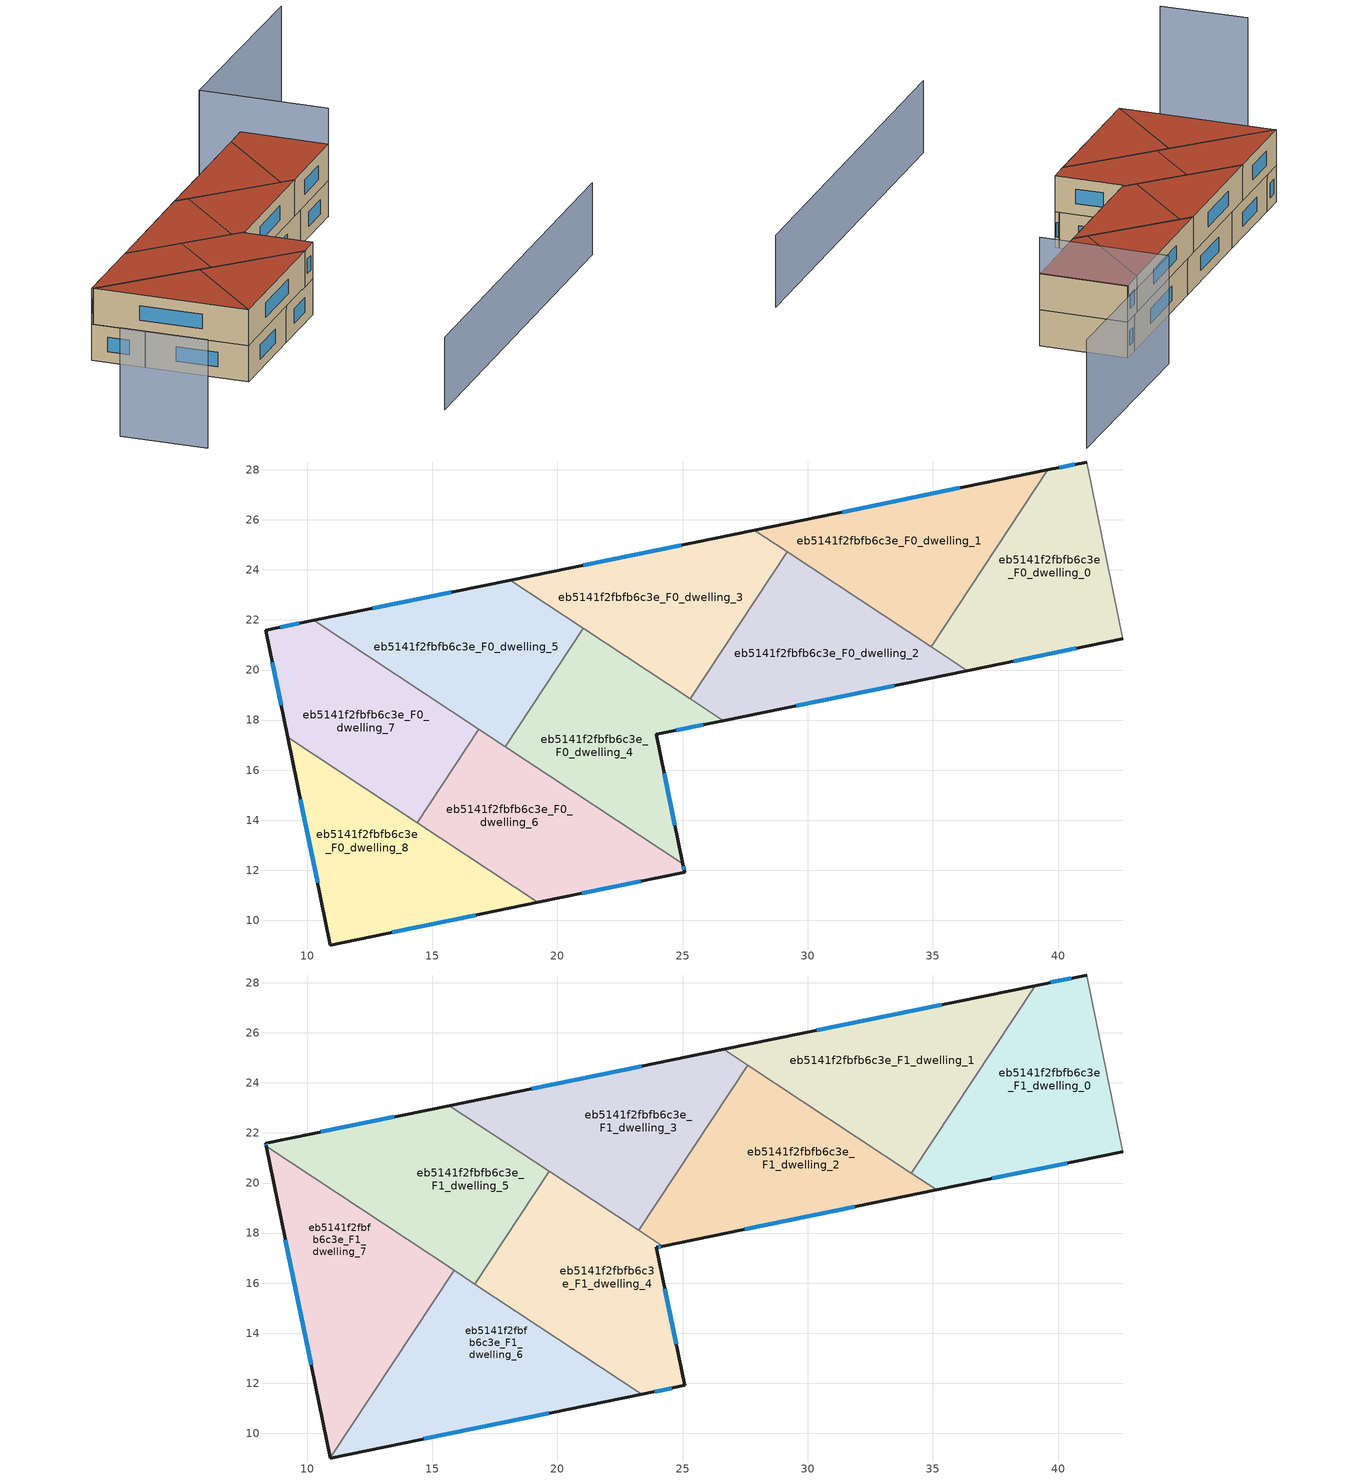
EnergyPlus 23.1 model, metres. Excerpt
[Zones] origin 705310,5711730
eb5141f2fbfb6c3e_F0_dwelling_0
 floor ground (EU_floor_Construction): 41.14,28.31 42.59,21.25 36.37,19.98 34.93,20.93 39.59,28 z0
 wall outside (EU_wall_Construction): 36.37,19.98 42.59,21.25 / 41.14,28.31 39.59,28 z0:3
 wall to eb5141f2fbfb6c3e_F0_dwelling_1 (EU_wall_Construction): 39.59,28 34.93,20.93 z0:3
 wall adiabatic (EU_wall_Construction): 42.59,21.25 41.14,28.31 z0:3
 wall to eb5141f2fbfb6c3e_F0_dwelling_2 (EU_wall_Construction): 34.93,20.93 36.37,19.98 z0:3
 window (EU_Window_Construction): 38.23,20.36 40.73,20.87 / 40.68,28.22 40.06,28.09 z0.9:2.1
eb5141f2fbfb6c3e_F0_dwelling_1
 floor ground (EU_floor_Construction): 39.59,28 34.93,20.93 27.86,25.59 z0
 wall outside (EU_wall_Construction): 39.59,28 27.86,25.59 z0:3
 wall to eb5141f2fbfb6c3e_F0_dwelling_3 (EU_wall_Construction): 27.86,25.59 29.18,24.72 z0:3
 wall to eb5141f2fbfb6c3e_F0_dwelling_2 (EU_wall_Construction): 29.18,24.72 34.93,20.93 z0:3
 window (EU_Window_Construction): 36.08,27.28 31.37,26.31 z0.9:2.1
 ceiling adiabatic (EU_roof_Construction): 34.63,21.13 39.09,27.89 27.86,25.59 z3
eb5141f2fbfb6c3e_F0_dwelling_2
 floor ground (EU_floor_Construction): 36.37,19.98 26.63,17.98 25.31,18.85 29.18,24.72 z0
 wall outside (EU_wall_Construction): 26.63,17.98 36.37,19.98 z0:3
 wall to eb5141f2fbfb6c3e_F0_dwelling_3 (EU_wall_Construction): 29.18,24.72 25.31,18.85 z0:3
 wall to eb5141f2fbfb6c3e_F0_dwelling_4 (EU_wall_Construction): 25.31,18.85 26.63,17.98 z0:3
 window (EU_Window_Construction): 29.55,18.58 33.46,19.38 z0.9:2.1
 ceiling adiabatic (EU_roof_Construction): 34.14,20.39 34.63,21.13 29.18,24.72 28.7,23.99 z3
eb5141f2fbfb6c3e_F0_dwelling_3
 floor ground (EU_floor_Construction): 29.18,24.72 25.31,18.85 18.12,23.6 27.86,25.59 z0
 wall outside (EU_wall_Construction): 27.86,25.59 18.12,23.6 z0:3
 wall to eb5141f2fbfb6c3e_F0_dwelling_5 (EU_wall_Construction): 18.12,23.6 21.03,21.67 z0:3
 wall to eb5141f2fbfb6c3e_F0_dwelling_4 (EU_wall_Construction): 21.03,21.67 25.31,18.85 z0:3
 window (EU_Window_Construction): 24.94,24.99 21.03,24.19 z0.9:2.1
eb5141f2fbfb6c3e_F0_dwelling_4
 floor ground (EU_floor_Construction): 26.63,17.98 23.95,17.42 25.01,12.26 17.91,16.94 21.03,21.67 z0
 wall outside (EU_wall_Construction): 25.01,12.26 23.95,17.42 26.63,17.98 z0:3
 wall to eb5141f2fbfb6c3e_F0_dwelling_5 (EU_wall_Construction): 21.03,21.67 17.91,16.94 z0:3
 wall to eb5141f2fbfb6c3e_F0_dwelling_6 (EU_wall_Construction): 17.91,16.94 25.01,12.26 z0:3
 window (EU_Window_Construction): 24.69,13.81 24.26,15.88 / 24.75,17.59 25.83,17.81 z0.9:2.1
eb5141f2fbfb6c3e_F0_dwelling_5
 floor ground (EU_floor_Construction): 21.03,21.67 17.91,16.94 10.27,21.99 18.12,23.6 z0
 wall outside (EU_wall_Construction): 18.12,23.6 10.27,21.99 z0:3
 wall to eb5141f2fbfb6c3e_F0_dwelling_7 (EU_wall_Construction): 10.27,21.99 16.86,17.64 z0:3
 wall to eb5141f2fbfb6c3e_F0_dwelling_6 (EU_wall_Construction): 16.86,17.64 17.91,16.94 z0:3
 window (EU_Window_Construction): 15.77,23.11 12.62,22.47 z0.9:2.1
eb5141f2fbfb6c3e_F0_dwelling_6
 floor ground (EU_floor_Construction): 25.01,12.26 25.08,11.91 19.22,10.71 14.39,13.9 16.86,17.64 z0
 wall outside (EU_wall_Construction): 19.22,10.71 25.08,11.91 25.01,12.26 z0:3
 wall to eb5141f2fbfb6c3e_F0_dwelling_7 (EU_wall_Construction): 16.86,17.64 14.39,13.9 z0:3
 wall to eb5141f2fbfb6c3e_F0_dwelling_8 (EU_wall_Construction): 14.39,13.9 19.22,10.71 z0:3
 window (EU_Window_Construction): 20.97,11.07 23.33,11.55 / 25.06,12.02 25.03,12.16 z0.9:2.1
 ceiling adiabatic (EU_roof_Construction): 23.37,11.56 16.04,16.4 14.39,13.9 19.22,10.71 z3
eb5141f2fbfb6c3e_F0_dwelling_7
 floor ground (EU_floor_Construction): 16.86,17.64 14.39,13.9 9.22,17.31 8.34,21.59 10.27,21.99 z0
 wall outside (EU_wall_Construction): 10.27,21.99 8.34,21.59 9.22,17.31 z0:3
 wall to eb5141f2fbfb6c3e_F0_dwelling_8 (EU_wall_Construction): 9.22,17.31 14.39,13.9 z0:3
 window (EU_Window_Construction): 9.69,21.87 8.92,21.71 / 8.6,20.31 8.96,18.59 z0.9:2.1
eb5141f2fbfb6c3e_F0_dwelling_8
 floor ground (EU_floor_Construction): 19.22,10.71 10.93,9.01 9.22,17.31 z0
 wall outside (EU_wall_Construction): 9.22,17.31 10.93,9.01 19.22,10.71 z0:3
 window (EU_Window_Construction): 13.41,9.52 16.74,10.2 / 9.73,14.83 10.42,11.5 z0.9:2.1
eb5141f2fbfb6c3e_F1_dwelling_0
 floor to eb5141f2fbfb6c3e_F0_dwelling_0 (EU_floor_Construction): 41.14,28.31 42.59,21.25 36.37,19.98 34.93,20.93 39.59,27.99 z3
 floor to eb5141f2fbfb6c3e_F0_dwelling_1 (EU_floor_Construction): 39.59,27.99 34.93,20.93 34.63,21.13 39.09,27.89 z3
 floor to eb5141f2fbfb6c3e_F0_dwelling_2 (EU_floor_Construction): 36.37,19.98 35.15,19.73 34.14,20.39 34.63,21.13 z3
 wall outside (EU_wall_Construction): 35.15,19.73 42.59,21.25 / 41.14,28.31 39.09,27.89 z3:6
 wall to eb5141f2fbfb6c3e_F1_dwelling_1 (EU_wall_Construction): 39.09,27.89 34.14,20.39 z3:6
 wall adiabatic (EU_wall_Construction): 42.59,21.25 41.14,28.31 z3:6
 wall to eb5141f2fbfb6c3e_F1_dwelling_2 (EU_wall_Construction): 34.14,20.39 35.15,19.73 z3:6
 window (EU_Window_Construction): 37.38,20.18 40.37,20.8 / 40.53,28.19 39.7,28.02 z3.9:5.1
 roof outside (EU_roof_Construction): 42.59,21.25 41.14,28.31 39.09,27.89 34.14,20.39 35.15,19.73 z6
eb5141f2fbfb6c3e_F1_dwelling_1
 floor to eb5141f2fbfb6c3e_F0_dwelling_3 (EU_floor_Construction): 29.18,24.72 28.7,23.99 26.64,25.34 27.86,25.59 z3
 floor adiabatic (EU_floor_Construction): 39.09,27.89 34.14,20.39 26.64,25.34 28.7,23.99 29.18,24.72 27.86,25.59 z3
 wall outside (EU_wall_Construction): 39.09,27.89 26.64,25.34 z3:6
 wall to eb5141f2fbfb6c3e_F1_dwelling_3 (EU_wall_Construction): 26.64,25.34 27.6,24.71 z3:6
 wall to eb5141f2fbfb6c3e_F1_dwelling_2 (EU_wall_Construction): 27.6,24.71 34.14,20.39 z3:6
 window (EU_Window_Construction): 35.36,27.13 30.37,26.11 z3.9:5.1
 roof outside (EU_roof_Construction): 34.14,20.39 39.09,27.89 26.64,25.34 z6
eb5141f2fbfb6c3e_F1_dwelling_2
 floor to eb5141f2fbfb6c3e_F0_dwelling_2 (EU_floor_Construction): 35.15,19.73 26.63,17.98 25.31,18.85 28.7,23.99 z3
 floor to eb5141f2fbfb6c3e_F0_dwelling_3 (EU_floor_Construction): 28.7,23.99 25.31,18.85 24.21,19.58 27.6,24.71 z3
 floor to eb5141f2fbfb6c3e_F0_dwelling_4 (EU_floor_Construction): 26.63,17.98 24.2,17.48 23.24,18.11 24.21,19.58 z3
 wall outside (EU_wall_Construction): 24.2,17.48 35.15,19.73 z3:6
 wall to eb5141f2fbfb6c3e_F1_dwelling_3 (EU_wall_Construction): 27.6,24.71 23.24,18.11 z3:6
 wall to eb5141f2fbfb6c3e_F1_dwelling_4 (EU_wall_Construction): 23.24,18.11 24.2,17.48 z3:6
 window (EU_Window_Construction): 27.48,18.15 31.87,19.05 z3.9:5.1
 roof outside (EU_roof_Construction): 35.15,19.73 27.6,24.71 23.24,18.11 24.2,17.48 z6
eb5141f2fbfb6c3e_F1_dwelling_3
 floor to eb5141f2fbfb6c3e_F0_dwelling_3 (EU_floor_Construction): 27.6,24.71 24.21,19.58 18.12,23.6 26.64,25.34 z3
 floor to eb5141f2fbfb6c3e_F0_dwelling_5 (EU_floor_Construction): 21.03,21.67 20.07,20.2 15.68,23.1 18.12,23.6 z3
 floor to eb5141f2fbfb6c3e_F0_dwelling_4 (EU_floor_Construction): 24.21,19.58 23.24,18.11 20.07,20.2 21.03,21.67 z3
 wall outside (EU_wall_Construction): 26.64,25.34 15.68,23.1 z3:6
 wall to eb5141f2fbfb6c3e_F1_dwelling_5 (EU_wall_Construction): 15.68,23.1 19.67,20.46 z3:6
 wall to eb5141f2fbfb6c3e_F1_dwelling_4 (EU_wall_Construction): 19.68,20.46 23.24,18.11 z3:6
 window (EU_Window_Construction): 23.36,24.67 18.96,23.77 z3.9:5.1
 roof outside (EU_roof_Construction): 23.24,18.11 27.6,24.71 26.64,25.34 15.68,23.1 z6
eb5141f2fbfb6c3e_F1_dwelling_4
 floor to eb5141f2fbfb6c3e_F0_dwelling_4 (EU_floor_Construction): 24.2,17.48 23.95,17.42 25.01,12.26 17.91,16.94 20.07,20.2 z3
 floor to eb5141f2fbfb6c3e_F0_dwelling_6 (EU_floor_Construction): 25.01,12.26 25.08,11.91 23.37,11.56 16.7,15.96 17.52,17.2 z3
 floor to eb5141f2fbfb6c3e_F0_dwelling_5 (EU_floor_Construction): 20.07,20.2 17.91,16.94 17.52,17.2 19.67,20.46 z3
 wall outside (EU_wall_Construction): 23.37,11.56 25.08,11.91 23.95,17.42 24.2,17.48 z3:6
 wall to eb5141f2fbfb6c3e_F1_dwelling_5 (EU_wall_Construction): 19.68,20.46 16.7,15.96 z3:6
 wall to eb5141f2fbfb6c3e_F1_dwelling_6 (EU_wall_Construction): 16.7,15.96 23.37,11.56 z3:6
 window (EU_Window_Construction): 24.02,17.44 24.12,17.46 / 24.74,13.56 24.29,15.78 / 23.88,11.67 24.57,11.81 z3.9:5.1
 roof outside (EU_roof_Construction): 25.08,11.91 23.95,17.42 24.2,17.48 19.68,20.46 16.7,15.96 23.37,11.56 z6
eb5141f2fbfb6c3e_F1_dwelling_5
 floor to eb5141f2fbfb6c3e_F0_dwelling_5 (EU_floor_Construction): 19.68,20.46 17.52,17.2 10.27,21.99 15.68,23.1 z3
 floor to eb5141f2fbfb6c3e_F0_dwelling_7 (EU_floor_Construction): 16.86,17.64 16.04,16.4 8.37,21.46 8.34,21.59 10.27,21.99 z3
 floor to eb5141f2fbfb6c3e_F0_dwelling_6 (EU_floor_Construction): 17.52,17.2 16.7,15.96 16.04,16.4 16.86,17.64 z3
 wall outside (EU_wall_Construction): 15.68,23.1 8.34,21.59 8.37,21.46 z3:6
 wall to eb5141f2fbfb6c3e_F1_dwelling_7 (EU_wall_Construction): 8.37,21.46 15.87,16.51 z3:6
 wall to eb5141f2fbfb6c3e_F1_dwelling_6 (EU_wall_Construction): 15.87,16.51 16.7,15.96 z3:6
 window (EU_Window_Construction): 13.48,22.65 10.54,22.04 / 8.35,21.55 8.36,21.5 z3.9:5.1
 roof outside (EU_roof_Construction): 16.7,15.96 19.68,20.46 15.68,23.1 8.34,21.59 8.37,21.46 z6
eb5141f2fbfb6c3e_F1_dwelling_6
 floor to eb5141f2fbfb6c3e_F0_dwelling_8 (EU_floor_Construction): 19.22,10.71 10.93,9.01 14.22,14.01 z3
 floor to eb5141f2fbfb6c3e_F0_dwelling_7 (EU_floor_Construction): 16.04,16.4 14.39,13.9 14.22,14.01 15.87,16.51 z3
 floor adiabatic (EU_floor_Construction): 23.37,11.56 19.22,10.71 14.22,14.01 14.39,13.9 16.04,16.4 15.87,16.51 z3
 wall outside (EU_wall_Construction): 10.93,9.01 23.37,11.56 z3:6; 10.93,9.02,6 10.93,9.02,3 10.93,9.01,3
 wall to eb5141f2fbfb6c3e_F1_dwelling_7 (EU_wall_Construction): 15.87,16.51 10.93,9.02 z3:6
 window (EU_Window_Construction): 14.65,9.78 19.64,10.8 z3.9:5.1
 roof outside (EU_roof_Construction): 23.37,11.56 15.87,16.51 10.93,9.02 z6
eb5141f2fbfb6c3e_F1_dwelling_7
 floor to eb5141f2fbfb6c3e_F0_dwelling_7 (EU_floor_Construction): 15.87,16.51 14.22,14.01 9.22,17.31 8.37,21.46 z3
 floor to eb5141f2fbfb6c3e_F0_dwelling_8 (EU_floor_Construction): 14.22,14.01 10.93,9.02 9.22,17.31 z3
 wall outside (EU_wall_Construction): 8.37,21.46 10.93,9.02 z3:6
 window (EU_Window_Construction): 9.13,17.74 10.16,12.74 z3.9:5.1
 roof outside (EU_roof_Construction): 10.93,9.02 15.87,16.51 8.37,21.46 z6
shading: 14.07,-6.74 46.58,-0.1 z0:6; -3.53,11.75 -2.06,4.74 / 42.52,21.24 40.49,31.63 / 40.49,31.63 58.23,35.09 z0:9
[Building]
EU S2 Campaign: North Axis=0; Terrain=City; Solar Distribution=FullExterior
[Site:Location]
London: Latitude=51.5; Longitude=-0.5; Time Zone=0; Elevation=25
[SizingPeriod:WeatherFileDays]
AnnualSizingPeriod: Begin Month=1; Begin Day of Month=1; End Month=12; End Day of Month=31; Day of Week for Start Day=Monday; Use Weather File Daylight Saving Period=No; Use Weather File Rain and Snow Indicators=No
[MATERIAL]
EU_InternalMass_Material: Roughness=MediumRough; Thickness=0.1; Conductivity=1; Density=1800; Specific Heat=900; Thermal Absorptance=0.9; Solar Absorptance=0.7; Visible Absorptance=0.7
[MATERIAL:NOMASS] Roughness=MediumRough; Thermal Absorptance=0.9; Solar Absorptance=0.7; Visible Absorptance=0.7
Name | Thermal Resistance
EU_wall_NoMass | 1.04674
EU_roof_NoMass | 4.32442
EU_floor_NoMass | 2.04616
[WINDOWMATERIAL:SIMPLEGLAZINGSYSTEM]
EU_Window_SimpleGlazing: UFactor=4.25843; Solar Heat Gain Coefficient=0.85; Visible Transmittance=0.85
[CONSTRUCTION]
EU_wall_Construction: EU_wall_NoMass
EU_roof_Construction: EU_roof_NoMass
EU_floor_Construction: EU_floor_NoMass
EU_InternalMass_Construction: EU_InternalMass_Material
EU_Window_Construction: EU_Window_SimpleGlazing
[ZONE] Type=1; Multiplier=1; Ceiling Height=autocalculate; Floor Area=autocalculate; Part of Total Floor Area=Yes
Name | Volume
eb5141f2fbfb6c3e_F0_dwelling_0 | 107.59
eb5141f2fbfb6c3e_F1_dwelling_0; eb5141f2fbfb6c3e_F1_dwelling_2; eb5141f2fbfb6c3e_F1_dwelling_5 | 121.031
eb5141f2fbfb6c3e_F0_dwelling_1 | 107.581
eb5141f2fbfb6c3e_F1_dwelling_1; eb5141f2fbfb6c3e_F1_dwelling_7 | 121.036
eb5141f2fbfb6c3e_F0_dwelling_2; eb5141f2fbfb6c3e_F0_dwelling_7 | 107.586
eb5141f2fbfb6c3e_F0_dwelling_3 | 107.607
eb5141f2fbfb6c3e_F1_dwelling_3 | 121.042
eb5141f2fbfb6c3e_F0_dwelling_4 | 107.594
eb5141f2fbfb6c3e_F1_dwelling_4 | 121.045
eb5141f2fbfb6c3e_F0_dwelling_5 | 107.588
eb5141f2fbfb6c3e_F0_dwelling_6 | 107.583
eb5141f2fbfb6c3e_F1_dwelling_6 | 121.006
eb5141f2fbfb6c3e_F0_dwelling_8 | 107.598
[INTERNALMASS] Construction=EU_InternalMass_Construction
Name | Zone or ZoneList | Surface Area
eb5141f2fbfb6c3e_F0_dwelling_0_EU_InternalMass | eb5141f2fbfb6c3e_F0_dwelling_0 | 35.8631
eb5141f2fbfb6c3e_F0_dwelling_1_EU_InternalMass | eb5141f2fbfb6c3e_F0_dwelling_1 | 35.8593
eb5141f2fbfb6c3e_F0_dwelling_2_EU_InternalMass | eb5141f2fbfb6c3e_F0_dwelling_2 | 35.8653
eb5141f2fbfb6c3e_F0_dwelling_3_EU_InternalMass | eb5141f2fbfb6c3e_F0_dwelling_3 | 35.8653
eb5141f2fbfb6c3e_F0_dwelling_4_EU_InternalMass | eb5141f2fbfb6c3e_F0_dwelling_4 | 35.864
eb5141f2fbfb6c3e_F0_dwelling_5_EU_InternalMass | eb5141f2fbfb6c3e_F0_dwelling_5 | 35.862
eb5141f2fbfb6c3e_F0_dwelling_6_EU_InternalMass | eb5141f2fbfb6c3e_F0_dwelling_6 | 35.8615
eb5141f2fbfb6c3e_F0_dwelling_7_EU_InternalMass | eb5141f2fbfb6c3e_F0_dwelling_7 | 35.8628
eb5141f2fbfb6c3e_F0_dwelling_8_EU_InternalMass | eb5141f2fbfb6c3e_F0_dwelling_8 | 35.866
eb5141f2fbfb6c3e_F1_dwelling_0_EU_InternalMass | eb5141f2fbfb6c3e_F1_dwelling_0 | 40.3428
eb5141f2fbfb6c3e_F1_dwelling_1_EU_InternalMass | eb5141f2fbfb6c3e_F1_dwelling_1 | 40.3449
eb5141f2fbfb6c3e_F1_dwelling_2_EU_InternalMass | eb5141f2fbfb6c3e_F1_dwelling_2 | 40.3441
eb5141f2fbfb6c3e_F1_dwelling_3_EU_InternalMass | eb5141f2fbfb6c3e_F1_dwelling_3 | 40.346
eb5141f2fbfb6c3e_F1_dwelling_4_EU_InternalMass | eb5141f2fbfb6c3e_F1_dwelling_4 | 40.349
eb5141f2fbfb6c3e_F1_dwelling_5_EU_InternalMass | eb5141f2fbfb6c3e_F1_dwelling_5 | 40.3446
eb5141f2fbfb6c3e_F1_dwelling_6_EU_InternalMass | eb5141f2fbfb6c3e_F1_dwelling_6 | 40.3525
eb5141f2fbfb6c3e_F1_dwelling_7_EU_InternalMass | eb5141f2fbfb6c3e_F1_dwelling_7 | 40.344
[OTHEREQUIPMENT] Fuel Type=Electricity; Design Level Calculation Method=Watts/Area; Power per Zone Floor Area=1; Fraction Latent=0; Fraction Radiant=0; Fraction Lost=0; Carbon Dioxide Generation Rate=0; EndUse Subcategory=EU_Step8_InternalGains
Name | Zone or ZoneList or Space or SpaceList | Schedule
EU_Step8_InternalGain_eb5141f2fbfb6c3e_F0_dwelling_0_f000 | eb5141f2fbfb6c3e_F0_dwelling_0 | EU_Step8_GainSchedule_eb5141f2fbfb6c3e_F0_dwelling_0_f000
EU_Step8_InternalGain_eb5141f2fbfb6c3e_F0_dwelling_1_f000 | eb5141f2fbfb6c3e_F0_dwelling_1 | EU_Step8_GainSchedule_eb5141f2fbfb6c3e_F0_dwelling_1_f000
EU_Step8_InternalGain_eb5141f2fbfb6c3e_F0_dwelling_2_f000 | eb5141f2fbfb6c3e_F0_dwelling_2 | EU_Step8_GainSchedule_eb5141f2fbfb6c3e_F0_dwelling_2_f000
EU_Step8_InternalGain_eb5141f2fbfb6c3e_F0_dwelling_3_f000 | eb5141f2fbfb6c3e_F0_dwelling_3 | EU_Step8_GainSchedule_eb5141f2fbfb6c3e_F0_dwelling_3_f000
EU_Step8_InternalGain_eb5141f2fbfb6c3e_F0_dwelling_4_f000 | eb5141f2fbfb6c3e_F0_dwelling_4 | EU_Step8_GainSchedule_eb5141f2fbfb6c3e_F0_dwelling_4_f000
EU_Step8_InternalGain_eb5141f2fbfb6c3e_F0_dwelling_5_f000 | eb5141f2fbfb6c3e_F0_dwelling_5 | EU_Step8_GainSchedule_eb5141f2fbfb6c3e_F0_dwelling_5_f000
EU_Step8_InternalGain_eb5141f2fbfb6c3e_F0_dwelling_6_f000 | eb5141f2fbfb6c3e_F0_dwelling_6 | EU_Step8_GainSchedule_eb5141f2fbfb6c3e_F0_dwelling_6_f000
EU_Step8_InternalGain_eb5141f2fbfb6c3e_F0_dwelling_7_f000 | eb5141f2fbfb6c3e_F0_dwelling_7 | EU_Step8_GainSchedule_eb5141f2fbfb6c3e_F0_dwelling_7_f000
EU_Step8_InternalGain_eb5141f2fbfb6c3e_F0_dwelling_8_f000 | eb5141f2fbfb6c3e_F0_dwelling_8 | EU_Step8_GainSchedule_eb5141f2fbfb6c3e_F0_dwelling_8_f000
EU_Step8_InternalGain_eb5141f2fbfb6c3e_F1_dwelling_0_f000 | eb5141f2fbfb6c3e_F1_dwelling_0 | EU_Step8_GainSchedule_eb5141f2fbfb6c3e_F1_dwelling_0_f000
EU_Step8_InternalGain_eb5141f2fbfb6c3e_F1_dwelling_1_f000 | eb5141f2fbfb6c3e_F1_dwelling_1 | EU_Step8_GainSchedule_eb5141f2fbfb6c3e_F1_dwelling_1_f000
EU_Step8_InternalGain_eb5141f2fbfb6c3e_F1_dwelling_2_f000 | eb5141f2fbfb6c3e_F1_dwelling_2 | EU_Step8_GainSchedule_eb5141f2fbfb6c3e_F1_dwelling_2_f000
EU_Step8_InternalGain_eb5141f2fbfb6c3e_F1_dwelling_3_f000 | eb5141f2fbfb6c3e_F1_dwelling_3 | EU_Step8_GainSchedule_eb5141f2fbfb6c3e_F1_dwelling_3_f000
EU_Step8_InternalGain_eb5141f2fbfb6c3e_F1_dwelling_4_f000 | eb5141f2fbfb6c3e_F1_dwelling_4 | EU_Step8_GainSchedule_eb5141f2fbfb6c3e_F1_dwelling_4_f000
EU_Step8_InternalGain_eb5141f2fbfb6c3e_F1_dwelling_5_f000 | eb5141f2fbfb6c3e_F1_dwelling_5 | EU_Step8_GainSchedule_eb5141f2fbfb6c3e_F1_dwelling_5_f000
EU_Step8_InternalGain_eb5141f2fbfb6c3e_F1_dwelling_6_f000 | eb5141f2fbfb6c3e_F1_dwelling_6 | EU_Step8_GainSchedule_eb5141f2fbfb6c3e_F1_dwelling_6_f000
EU_Step8_InternalGain_eb5141f2fbfb6c3e_F1_dwelling_7_f000 | eb5141f2fbfb6c3e_F1_dwelling_7 | EU_Step8_GainSchedule_eb5141f2fbfb6c3e_F1_dwelling_7_f000
[ZONEVENTILATION:DESIGNFLOWRATE] Schedule=EU_AlwaysOn; Design Flow Rate Calculation Method=AirChanges/Hour; Air Changes per Hour=0.488719; Ventilation Type=Natural; Fan Pressure Rise=0; Fan Total Efficiency=1; Constant Term Coefficient=1; Temperature Term Coefficient=0; Velocity Term Coefficient=0; Velocity Squared Term Coefficient=0; Minimum Indoor Temperature=-100; Maximum Indoor Temperature=100; Delta Temperature=-100; Minimum Outdoor Temperature=-100; Maximum Outdoor Temperature=100; Maximum Wind Speed=40
Name | Zone or ZoneList or Space or SpaceList
EU_ConstantAir_eb5141f2fbfb6c3e_F0_dwelling_0 | eb5141f2fbfb6c3e_F0_dwelling_0
EU_ConstantAir_eb5141f2fbfb6c3e_F0_dwelling_1 | eb5141f2fbfb6c3e_F0_dwelling_1
EU_ConstantAir_eb5141f2fbfb6c3e_F0_dwelling_2 | eb5141f2fbfb6c3e_F0_dwelling_2
EU_ConstantAir_eb5141f2fbfb6c3e_F0_dwelling_3 | eb5141f2fbfb6c3e_F0_dwelling_3
EU_ConstantAir_eb5141f2fbfb6c3e_F0_dwelling_4 | eb5141f2fbfb6c3e_F0_dwelling_4
EU_ConstantAir_eb5141f2fbfb6c3e_F0_dwelling_5 | eb5141f2fbfb6c3e_F0_dwelling_5
EU_ConstantAir_eb5141f2fbfb6c3e_F0_dwelling_6 | eb5141f2fbfb6c3e_F0_dwelling_6
EU_ConstantAir_eb5141f2fbfb6c3e_F0_dwelling_7 | eb5141f2fbfb6c3e_F0_dwelling_7
EU_ConstantAir_eb5141f2fbfb6c3e_F0_dwelling_8 | eb5141f2fbfb6c3e_F0_dwelling_8
EU_ConstantAir_eb5141f2fbfb6c3e_F1_dwelling_0 | eb5141f2fbfb6c3e_F1_dwelling_0
EU_ConstantAir_eb5141f2fbfb6c3e_F1_dwelling_1 | eb5141f2fbfb6c3e_F1_dwelling_1
EU_ConstantAir_eb5141f2fbfb6c3e_F1_dwelling_2 | eb5141f2fbfb6c3e_F1_dwelling_2
EU_ConstantAir_eb5141f2fbfb6c3e_F1_dwelling_3 | eb5141f2fbfb6c3e_F1_dwelling_3
EU_ConstantAir_eb5141f2fbfb6c3e_F1_dwelling_4 | eb5141f2fbfb6c3e_F1_dwelling_4
EU_ConstantAir_eb5141f2fbfb6c3e_F1_dwelling_5 | eb5141f2fbfb6c3e_F1_dwelling_5
EU_ConstantAir_eb5141f2fbfb6c3e_F1_dwelling_6 | eb5141f2fbfb6c3e_F1_dwelling_6
EU_ConstantAir_eb5141f2fbfb6c3e_F1_dwelling_7 | eb5141f2fbfb6c3e_F1_dwelling_7
[HVACTEMPLATE:THERMOSTAT] Constant Heating Setpoint=20; Constant Cooling Setpoint=50
EU_HeatOnly_eb5141f2fbfb6c3e_F0_dwelling_0; EU_HeatOnly_eb5141f2fbfb6c3e_F0_dwelling_1; EU_HeatOnly_eb5141f2fbfb6c3e_F0_dwelling_2; EU_HeatOnly_eb5141f2fbfb6c3e_F0_dwelling_3; EU_HeatOnly_eb5141f2fbfb6c3e_F0_dwelling_4; EU_HeatOnly_eb5141f2fbfb6c3e_F0_dwelling_5; EU_HeatOnly_eb5141f2fbfb6c3e_F0_dwelling_6; EU_HeatOnly_eb5141f2fbfb6c3e_F0_dwelling_7; EU_HeatOnly_eb5141f2fbfb6c3e_F0_dwelling_8; EU_HeatOnly_eb5141f2fbfb6c3e_F1_dwelling_0; EU_HeatOnly_eb5141f2fbfb6c3e_F1_dwelling_1; EU_HeatOnly_eb5141f2fbfb6c3e_F1_dwelling_2; EU_HeatOnly_eb5141f2fbfb6c3e_F1_dwelling_3; EU_HeatOnly_eb5141f2fbfb6c3e_F1_dwelling_4; EU_HeatOnly_eb5141f2fbfb6c3e_F1_dwelling_5; EU_HeatOnly_eb5141f2fbfb6c3e_F1_dwelling_6; EU_HeatOnly_eb5141f2fbfb6c3e_F1_dwelling_7
[HVACTEMPLATE:ZONE:IDEALLOADSAIRSYSTEM] System Availability Schedule=EU_AlwaysOn; Maximum Heating Supply Air Temperature=50; Minimum Cooling Supply Air Temperature=13; Maximum Heating Supply Air Humidity Ratio=0.0156; Minimum Cooling Supply Air Humidity Ratio=0.0077; Heating Limit=NoLimit; Cooling Limit=NoLimit; Heating Availability Schedule=EU_AlwaysOn; Cooling Availability Schedule=EU_CoolingOff; Dehumidification Control Type=ConstantSensibleHeatRatio; Cooling Sensible Heat Ratio=0.7; Dehumidification Setpoint=60; Humidification Control Type=None; Humidification Setpoint=30; Outdoor Air Method=None; Outdoor Air Flow Rate per Person=0.00944; Outdoor Air Flow Rate per Zone Floor Area=0; Outdoor Air Flow Rate per Zone=0; Demand Controlled Ventilation Type=None; Outdoor Air Economizer Type=NoEconomizer; Heat Recovery Type=None; Sensible Heat Recovery Effectiveness=0.7; Latent Heat Recovery Effectiveness=0.65
Name | Template Thermostat
eb5141f2fbfb6c3e_F0_dwelling_0 | EU_HeatOnly_eb5141f2fbfb6c3e_F0_dwelling_0
eb5141f2fbfb6c3e_F0_dwelling_1 | EU_HeatOnly_eb5141f2fbfb6c3e_F0_dwelling_1
eb5141f2fbfb6c3e_F0_dwelling_2 | EU_HeatOnly_eb5141f2fbfb6c3e_F0_dwelling_2
eb5141f2fbfb6c3e_F0_dwelling_3 | EU_HeatOnly_eb5141f2fbfb6c3e_F0_dwelling_3
eb5141f2fbfb6c3e_F0_dwelling_4 | EU_HeatOnly_eb5141f2fbfb6c3e_F0_dwelling_4
eb5141f2fbfb6c3e_F0_dwelling_5 | EU_HeatOnly_eb5141f2fbfb6c3e_F0_dwelling_5
eb5141f2fbfb6c3e_F0_dwelling_6 | EU_HeatOnly_eb5141f2fbfb6c3e_F0_dwelling_6
eb5141f2fbfb6c3e_F0_dwelling_7 | EU_HeatOnly_eb5141f2fbfb6c3e_F0_dwelling_7
eb5141f2fbfb6c3e_F0_dwelling_8 | EU_HeatOnly_eb5141f2fbfb6c3e_F0_dwelling_8
eb5141f2fbfb6c3e_F1_dwelling_0 | EU_HeatOnly_eb5141f2fbfb6c3e_F1_dwelling_0
eb5141f2fbfb6c3e_F1_dwelling_1 | EU_HeatOnly_eb5141f2fbfb6c3e_F1_dwelling_1
eb5141f2fbfb6c3e_F1_dwelling_2 | EU_HeatOnly_eb5141f2fbfb6c3e_F1_dwelling_2
eb5141f2fbfb6c3e_F1_dwelling_3 | EU_HeatOnly_eb5141f2fbfb6c3e_F1_dwelling_3
eb5141f2fbfb6c3e_F1_dwelling_4 | EU_HeatOnly_eb5141f2fbfb6c3e_F1_dwelling_4
eb5141f2fbfb6c3e_F1_dwelling_5 | EU_HeatOnly_eb5141f2fbfb6c3e_F1_dwelling_5
eb5141f2fbfb6c3e_F1_dwelling_6 | EU_HeatOnly_eb5141f2fbfb6c3e_F1_dwelling_6
eb5141f2fbfb6c3e_F1_dwelling_7 | EU_HeatOnly_eb5141f2fbfb6c3e_F1_dwelling_7
[SIZING:ZONE] Zone Cooling Design Supply Air Temperature Input Method=SupplyAirTemperature; Zone Cooling Design Supply Air Temperature=13; Zone Heating Design Supply Air Temperature Input Method=SupplyAirTemperature; Zone Heating Design Supply Air Temperature=50; Zone Cooling Design Supply Air Humidity Ratio=0.008; Zone Heating Design Supply Air Humidity Ratio=0.008; Cooling Design Air Flow Method=DesignDay; Cooling Design Air Flow Rate=0; Cooling Minimum Air Flow per Zone Floor Area=0.000762; Cooling Minimum Air Flow=0; Cooling Minimum Air Flow Fraction=0.2; Heating Design Air Flow Method=DesignDay; Heating Design Air Flow Rate=0; Heating Maximum Air Flow per Zone Floor Area=0.002032; Heating Maximum Air Flow=0.141576; Heating Maximum Air Flow Fraction=0.3; Account for Dedicated Outdoor Air System=No; Dedicated Outdoor Air System Control Strategy=NeutralSupplyAir; Dedicated Outdoor Air Low Setpoint Temperature for Design=autosize; Dedicated Outdoor Air High Setpoint Temperature for Design=autosize; Zone Load Sizing Method=Sensible Load Only No Latent Load; Zone Latent Cooling Design Supply Air Humidity Ratio Input Method=HumidityRatioDifference; Zone Cooling Design Supply Air Humidity Ratio Difference=0.005; Zone Latent Heating Design Supply Air Humidity Ratio Input Method=HumidityRatioDifference; Zone Humidification Design Supply Air Humidity Ratio Difference=0.005
eb5141f2fbfb6c3e_F0_dwelling_0; eb5141f2fbfb6c3e_F0_dwelling_1; eb5141f2fbfb6c3e_F0_dwelling_2; eb5141f2fbfb6c3e_F0_dwelling_3; eb5141f2fbfb6c3e_F0_dwelling_4; eb5141f2fbfb6c3e_F0_dwelling_5; eb5141f2fbfb6c3e_F0_dwelling_6; eb5141f2fbfb6c3e_F0_dwelling_7; eb5141f2fbfb6c3e_F0_dwelling_8; eb5141f2fbfb6c3e_F1_dwelling_0; eb5141f2fbfb6c3e_F1_dwelling_1; eb5141f2fbfb6c3e_F1_dwelling_2; eb5141f2fbfb6c3e_F1_dwelling_3; eb5141f2fbfb6c3e_F1_dwelling_4; eb5141f2fbfb6c3e_F1_dwelling_5; eb5141f2fbfb6c3e_F1_dwelling_6; eb5141f2fbfb6c3e_F1_dwelling_7
[SCHEDULE:CONSTANT]
Name | Hourly Value
EU_AlwaysOn | 1
EU_CoolingOff | 0
[SCHEDULE:FILE] Column Number=1; Rows to Skip at Top=0; Number of Hours of Data=8760; Column Separator=Comma; Interpolate to Timestep=No; Minutes per Item=60; Adjust Schedule for Daylight Savings=Yes
Name | File
EU_Step8_GainSchedule_eb5141f2fbfb6c3e_F0_dwelling_0_f000 | ../../schedules/eb5141f2fbfb6c3e/eb5141f2fbfb6c3e_F0_dwelling_0_f000_gain.csv
EU_Step8_GainSchedule_eb5141f2fbfb6c3e_F0_dwelling_1_f000 | ../../schedules/eb5141f2fbfb6c3e/eb5141f2fbfb6c3e_F0_dwelling_1_f000_gain.csv
EU_Step8_GainSchedule_eb5141f2fbfb6c3e_F0_dwelling_2_f000 | ../../schedules/eb5141f2fbfb6c3e/eb5141f2fbfb6c3e_F0_dwelling_2_f000_gain.csv
EU_Step8_GainSchedule_eb5141f2fbfb6c3e_F0_dwelling_3_f000 | ../../schedules/eb5141f2fbfb6c3e/eb5141f2fbfb6c3e_F0_dwelling_3_f000_gain.csv
EU_Step8_GainSchedule_eb5141f2fbfb6c3e_F0_dwelling_4_f000 | ../../schedules/eb5141f2fbfb6c3e/eb5141f2fbfb6c3e_F0_dwelling_4_f000_gain.csv
EU_Step8_GainSchedule_eb5141f2fbfb6c3e_F0_dwelling_5_f000 | ../../schedules/eb5141f2fbfb6c3e/eb5141f2fbfb6c3e_F0_dwelling_5_f000_gain.csv
EU_Step8_GainSchedule_eb5141f2fbfb6c3e_F0_dwelling_6_f000 | ../../schedules/eb5141f2fbfb6c3e/eb5141f2fbfb6c3e_F0_dwelling_6_f000_gain.csv
EU_Step8_GainSchedule_eb5141f2fbfb6c3e_F0_dwelling_7_f000 | ../../schedules/eb5141f2fbfb6c3e/eb5141f2fbfb6c3e_F0_dwelling_7_f000_gain.csv
EU_Step8_GainSchedule_eb5141f2fbfb6c3e_F0_dwelling_8_f000 | ../../schedules/eb5141f2fbfb6c3e/eb5141f2fbfb6c3e_F0_dwelling_8_f000_gain.csv
EU_Step8_GainSchedule_eb5141f2fbfb6c3e_F1_dwelling_0_f000 | ../../schedules/eb5141f2fbfb6c3e/eb5141f2fbfb6c3e_F1_dwelling_0_f000_gain.csv
EU_Step8_GainSchedule_eb5141f2fbfb6c3e_F1_dwelling_1_f000 | ../../schedules/eb5141f2fbfb6c3e/eb5141f2fbfb6c3e_F1_dwelling_1_f000_gain.csv
EU_Step8_GainSchedule_eb5141f2fbfb6c3e_F1_dwelling_2_f000 | ../../schedules/eb5141f2fbfb6c3e/eb5141f2fbfb6c3e_F1_dwelling_2_f000_gain.csv
EU_Step8_GainSchedule_eb5141f2fbfb6c3e_F1_dwelling_3_f000 | ../../schedules/eb5141f2fbfb6c3e/eb5141f2fbfb6c3e_F1_dwelling_3_f000_gain.csv
EU_Step8_GainSchedule_eb5141f2fbfb6c3e_F1_dwelling_4_f000 | ../../schedules/eb5141f2fbfb6c3e/eb5141f2fbfb6c3e_F1_dwelling_4_f000_gain.csv
EU_Step8_GainSchedule_eb5141f2fbfb6c3e_F1_dwelling_5_f000 | ../../schedules/eb5141f2fbfb6c3e/eb5141f2fbfb6c3e_F1_dwelling_5_f000_gain.csv
EU_Step8_GainSchedule_eb5141f2fbfb6c3e_F1_dwelling_6_f000 | ../../schedules/eb5141f2fbfb6c3e/eb5141f2fbfb6c3e_F1_dwelling_6_f000_gain.csv
EU_Step8_GainSchedule_eb5141f2fbfb6c3e_F1_dwelling_7_f000 | ../../schedules/eb5141f2fbfb6c3e/eb5141f2fbfb6c3e_F1_dwelling_7_f000_gain.csv
